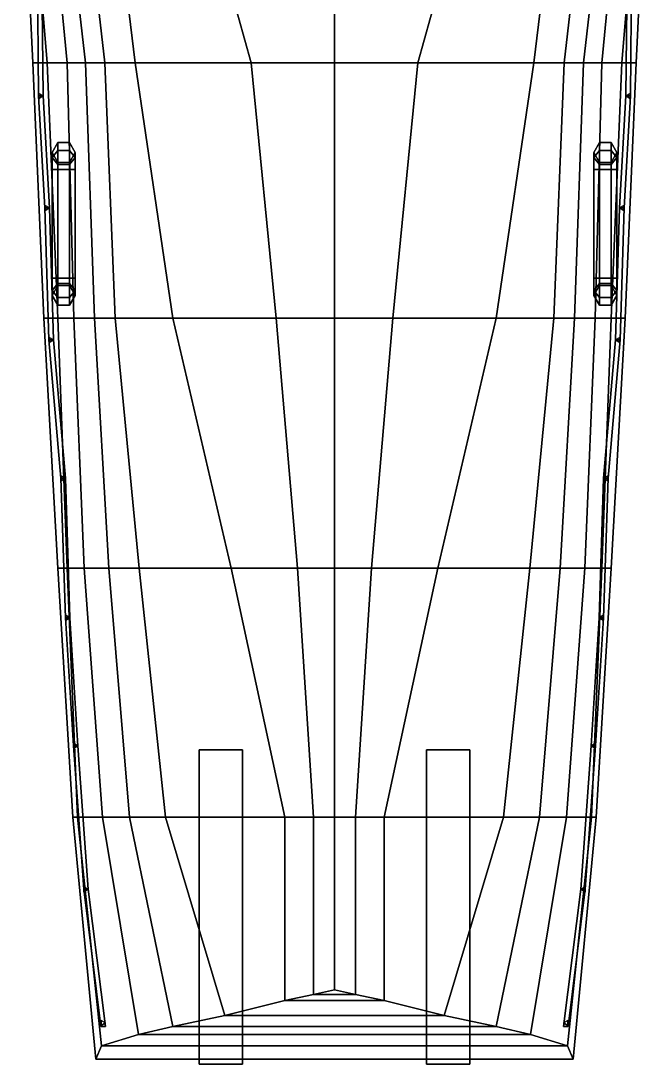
# Model space of a CAD drawing. Header units: millimetres. Extents: x -30 to 5.9, y -44.5 to 49.
# Drawn here: x -5.49 to 5.49, y -44.52 to -26.27 of the extents above; entities that cross this region are included whole.
import ezdxf

# ---------------------------------------------------------------- set-up
doc = ezdxf.new("R2010")
doc.units = ezdxf.units.MM
for name, color, linetype in [('boats', 1, 'Continuous'), ('r2', 6, 'Continuous'), ('railings', 6, 'Continuous')]:
    doc.layers.add(name, color=color, linetype=linetype)

msp = doc.modelspace()

# ---------------------------------------------------------------- linework, layer by layer
for points in [[(-5.28, -27, 2.45), (-5.49, -22.63, 2.35), (-5.39, -22.63, 1.24), (-5.03, -27, 0.64)], [(5.28, -27, 2.45), (5.49, -22.63, 2.35), (-5.49, -22.63, 2.35), (-5.28, -27, 2.45)], [(-5.03, -27, 0.64), (-5.39, -22.63, 1.24), (-5.1, -22.63, -0.25), (-4.68, -27, -0.12)], [(-4.68, -27, -0.12), (-5.1, -22.63, -0.25), (-4.86, -22.63, -0.81), (-4.36, -27, -0.64)], [(-4.36, -27, -0.64), (-4.86, -22.63, -0.81), (-4.52, -22.63, -1.27), (-4.02, -27, -1.05)], [(-4.02, -27, -1.05), (-4.52, -22.63, -1.27), (-4.02, -22.63, -1.77), (-3.49, -27, -1.51)], [(-4.02, -22.63, -1.77), (-2.68, -22.63, -2.6), (-1.46, -27, -2.6), (-3.49, -27, -1.51)], [(-1.46, -27, -2.6), (-2.68, -22.63, -2.6), (0, -22.63, -3.64), (0, -27, -3.64)], [(2.68, -22.63, -2.6), (1.46, -27, -2.6), (0, -27, -3.64), (0, -22.63, -3.64)], [(3.49, -27, -1.51), (1.46, -27, -2.6), (2.68, -22.63, -2.6), (4.02, -22.63, -1.77)], [(4.52, -22.63, -1.27), (4.02, -27, -1.05), (3.49, -27, -1.51), (4.02, -22.63, -1.77)], [(4.86, -22.63, -0.81), (4.36, -27, -0.64), (4.02, -27, -1.05), (4.52, -22.63, -1.27)], [(5.1, -22.63, -0.25), (4.68, -27, -0.12), (4.36, -27, -0.64), (4.86, -22.63, -0.81)], [(5.39, -22.63, 1.24), (5.03, -27, 0.64), (4.68, -27, -0.12), (5.1, -22.63, -0.25)], [(5.49, -22.63, 2.35), (5.28, -27, 2.45), (5.03, -27, 0.64), (5.39, -22.63, 1.24)], [(-5.09, -31.47, 2.55), (-5.28, -27, 2.45), (-5.03, -27, 0.64), (-4.84, -31.47, 1.24)], [(5.09, -31.47, 2.55), (5.28, -27, 2.45), (-5.28, -27, 2.45), (-5.09, -31.47, 2.55)], [(-4.84, -31.47, 1.24), (-5.03, -27, 0.64), (-4.68, -27, -0.12), (-4.56, -31.47, 0.52)], [(-4.56, -31.47, 0.52), (-4.68, -27, -0.12), (-4.36, -27, -0.64), (-4.2, -31.47, -0.04)], [(-4.2, -31.47, -0.04), (-4.36, -27, -0.64), (-4.02, -27, -1.05), (-3.84, -31.47, -0.59)], [(-3.84, -31.47, -0.59), (-4.02, -27, -1.05), (-3.49, -27, -1.51), (-2.83, -31.47, -1.27)], [(-3.49, -27, -1.51), (-1.46, -27, -2.6), (-1.02, -31.47, -2.46), (-2.83, -31.47, -1.27)], [(-1.02, -31.47, -2.46), (-1.46, -27, -2.6), (0, -27, -3.64), (0, -31.47, -3.52)], [(1.46, -27, -2.6), (1.02, -31.47, -2.46), (0, -31.47, -3.52), (0, -27, -3.64)], [(2.83, -31.47, -1.27), (1.02, -31.47, -2.46), (1.46, -27, -2.6), (3.49, -27, -1.51)], [(4.02, -27, -1.05), (3.84, -31.47, -0.59), (2.83, -31.47, -1.27), (3.49, -27, -1.51)], [(4.36, -27, -0.64), (4.2, -31.47, -0.04), (3.84, -31.47, -0.59), (4.02, -27, -1.05)], [(4.68, -27, -0.12), (4.56, -31.47, 0.52), (4.2, -31.47, -0.04), (4.36, -27, -0.64)], [(5.03, -27, 0.64), (4.84, -31.47, 1.24), (4.56, -31.47, 0.52), (4.68, -27, -0.12)], [(5.28, -27, 2.45), (5.09, -31.47, 2.55), (4.84, -31.47, 1.24), (5.03, -27, 0.64)], [(-4.84, -35.84, 2.75), (-5.09, -31.47, 2.55), (-4.84, -31.47, 1.24), (-4.68, -35.84, 1.84)], [(4.84, -35.84, 2.75), (5.09, -31.47, 2.55), (-5.09, -31.47, 2.55), (-4.84, -35.84, 2.75)], [(-4.68, -35.84, 1.84), (-4.84, -31.47, 1.24), (-4.56, -31.47, 0.52), (-4.38, -35.84, 1.13)], [(-4.38, -35.84, 1.13), (-4.56, -31.47, 0.52), (-4.2, -31.47, -0.04), (-3.95, -35.84, 0.46)], [(-3.95, -35.84, 0.46), (-4.2, -31.47, -0.04), (-3.84, -31.47, -0.59), (-3.42, -35.84, -0.2)], [(-3.42, -35.84, -0.2), (-3.84, -31.47, -0.59), (-2.83, -31.47, -1.27), (-1.81, -35.84, -1.27)], [(-2.83, -31.47, -1.27), (-1.02, -31.47, -2.46), (-0.65, -35.84, -2.22), (-1.81, -35.84, -1.27)], [(-0.65, -35.84, -2.22), (-1.02, -31.47, -2.46), (0, -31.47, -3.52), (0, -35.84, -3.52)], [(1.02, -31.47, -2.46), (0.65, -35.84, -2.22), (0, -35.84, -3.52), (0, -31.47, -3.52)], [(1.81, -35.84, -1.27), (0.65, -35.84, -2.22), (1.02, -31.47, -2.46), (2.83, -31.47, -1.27)], [(3.84, -31.47, -0.59), (3.42, -35.84, -0.2), (1.81, -35.84, -1.27), (2.83, -31.47, -1.27)], [(4.2, -31.47, -0.04), (3.95, -35.84, 0.46), (3.42, -35.84, -0.2), (3.84, -31.47, -0.59)], [(4.56, -31.47, 0.52), (4.38, -35.84, 1.13), (3.95, -35.84, 0.46), (4.2, -31.47, -0.04)], [(4.84, -31.47, 1.24), (4.68, -35.84, 1.84), (4.38, -35.84, 1.13), (4.56, -31.47, 0.52)], [(5.09, -31.47, 2.55), (4.84, -35.84, 2.75), (4.68, -35.84, 1.84), (4.84, -31.47, 1.24)], [(-4.58, -40.2, 3.057), (-4.84, -35.84, 2.75), (-4.68, -35.84, 1.84), (-4.5, -40.2, 2.32)], [(4.58, -40.2, 3.057), (4.84, -35.84, 2.75), (-4.84, -35.84, 2.75), (-4.58, -40.2, 3.057)], [(-4.5, -40.2, 2.32), (-4.68, -35.84, 1.84), (-4.38, -35.84, 1.13), (-4.06, -40.2, 1.52)], [(-4.06, -40.2, 1.52), (-4.38, -35.84, 1.13), (-3.95, -35.84, 0.46), (-3.59, -40.2, 0.86)], [(-3.59, -40.2, 0.86), (-3.95, -35.84, 0.46), (-3.42, -35.84, -0.2), (-2.96, -40.2, 0.09)], [(-2.96, -40.2, 0.09), (-3.42, -35.84, -0.2), (-1.81, -35.84, -1.27), (-0.87, -40.2, -1.27)], [(-1.81, -35.84, -1.27), (-0.65, -35.84, -2.22), (-0.37, -40.2, -1.88), (-0.87, -40.2, -1.27)], [(-0.37, -40.2, -1.88), (-0.65, -35.84, -2.22), (0, -35.84, -3.52), (0, -40.2, -3.19)], [(0.65, -35.84, -2.22), (0.37, -40.2, -1.88), (0, -40.2, -3.19), (0, -35.84, -3.52)], [(0.87, -40.2, -1.27), (0.37, -40.2, -1.88), (0.65, -35.84, -2.22), (1.81, -35.84, -1.27)], [(3.42, -35.84, -0.2), (2.96, -40.2, 0.09), (0.87, -40.2, -1.27), (1.81, -35.84, -1.27)], [(3.95, -35.84, 0.46), (3.59, -40.2, 0.86), (2.96, -40.2, 0.09), (3.42, -35.84, -0.2)], [(4.38, -35.84, 1.13), (4.06, -40.2, 1.52), (3.59, -40.2, 0.86), (3.95, -35.84, 0.46)], [(4.68, -35.84, 1.84), (4.5, -40.2, 2.32), (4.06, -40.2, 1.52), (4.38, -35.84, 1.13)], [(4.84, -35.84, 2.75), (4.58, -40.2, 3.057), (4.5, -40.2, 2.32), (4.68, -35.84, 1.84)], [(-2.37, -39.02, 4.72), (-2.37, -39.02, 3.72), (-2.37, -44.52, 3.33), (-2.37, -44.52, 4.23)], [(-1.61, -39.02, 4.72), (-1.61, -39.02, 3.72), (-2.37, -39.02, 3.72), (-2.37, -39.02, 4.72)], [(-1.61, -44.52, 4.23), (-1.61, -39.02, 4.72), (-2.37, -39.02, 4.72), (-2.37, -44.52, 4.23)], [(-2.37, -44.52, 3.33), (-2.37, -39.02, 3.72), (-1.61, -39.02, 3.72), (-1.61, -44.52, 3.33)], [(-1.61, -44.52, 3.33), (-1.61, -39.02, 3.72), (-1.61, -39.02, 4.72), (-1.61, -44.52, 4.23)], [(2.37, -44.52, 4.23), (2.37, -39.02, 4.72), (1.61, -39.02, 4.72), (1.61, -44.52, 4.23)], [(1.61, -44.52, 3.33), (1.61, -39.02, 3.72), (2.37, -39.02, 3.72), (2.37, -44.52, 3.33)], [(2.37, -39.02, 4.72), (2.37, -39.02, 3.72), (1.61, -39.02, 3.72), (1.61, -39.02, 4.72)], [(1.61, -39.02, 4.72), (1.61, -39.02, 3.72), (1.61, -44.52, 3.33), (1.61, -44.52, 4.23)], [(2.37, -44.52, 3.33), (2.37, -39.02, 3.72), (2.37, -39.02, 4.72), (2.37, -44.52, 4.23)], [(-4.18, -44.431, 3.209), (-4.58, -40.2, 3.057), (-4.5, -40.2, 2.32), (-4.08, -44.197, 2.46)], [(4.18, -44.431, 3.209), (4.58, -40.2, 3.057), (-4.58, -40.2, 3.057), (-4.18, -44.431, 3.209)], [(-4.08, -44.197, 2.46), (-4.5, -40.2, 2.32), (-4.06, -40.2, 1.52), (-3.43, -44.002, 1.52)], [(-3.43, -44.002, 1.52), (-4.06, -40.2, 1.52), (-3.59, -40.2, 0.86), (-2.83, -43.859, 0.86)], [(-2.83, -43.859, 0.86), (-3.59, -40.2, 0.86), (-2.96, -40.2, 0.09), (-1.92, -43.671, 0.09)], [(-1.92, -43.671, 0.09), (-2.96, -40.2, 0.09), (-0.87, -40.2, -1.27), (-0.87, -43.404, -0.62)], [(-0.87, -40.2, -1.27), (-0.37, -40.2, -1.88), (-0.37, -43.303, -0.91), (-0.87, -43.404, -0.62)], [(-0.37, -43.303, -0.91), (-0.37, -40.2, -1.88), (0, -40.2, -3.19), (0, -43.222, -1.11)], [(0.37, -40.2, -1.88), (0.37, -43.303, -0.91), (0, -43.222, -1.11), (0, -40.2, -3.19)], [(0.87, -43.404, -0.62), (0.37, -43.303, -0.91), (0.37, -40.2, -1.88), (0.87, -40.2, -1.27)], [(2.96, -40.2, 0.09), (1.92, -43.671, 0.09), (0.87, -43.404, -0.62), (0.87, -40.2, -1.27)], [(3.59, -40.2, 0.86), (2.83, -43.859, 0.86), (1.92, -43.671, 0.09), (2.96, -40.2, 0.09)], [(4.06, -40.2, 1.52), (3.43, -44.002, 1.52), (2.83, -43.859, 0.86), (3.59, -40.2, 0.86)], [(4.5, -40.2, 2.32), (4.08, -44.197, 2.46), (3.43, -44.002, 1.52), (4.06, -40.2, 1.52)], [(4.58, -40.2, 3.057), (4.18, -44.431, 3.209), (4.08, -44.197, 2.46), (4.5, -40.2, 2.32)], [(0, -43.222, -1.11), (0.37, -43.303, -0.91), (-0.37, -43.303, -0.91), (0, -43.222, -1.11)], [(0.87, -43.404, -0.62), (1.92, -43.671, 0.09), (-1.92, -43.671, 0.09), (-0.87, -43.404, -0.62)], [(0.37, -43.303, -0.91), (0.87, -43.404, -0.62), (-0.87, -43.404, -0.62), (-0.37, -43.303, -0.91)], [(1.92, -43.671, 0.09), (2.83, -43.859, 0.86), (-2.83, -43.859, 0.86), (-1.92, -43.671, 0.09)], [(2.83, -43.859, 0.86), (3.43, -44.002, 1.52), (-3.43, -44.002, 1.52), (-2.83, -43.859, 0.86)], [(3.43, -44.002, 1.52), (4.08, -44.197, 2.46), (-4.08, -44.197, 2.46), (-3.43, -44.002, 1.52)], [(4.08, -44.197, 2.46), (4.18, -44.431, 3.209), (-4.18, -44.431, 3.209), (-4.08, -44.197, 2.46)], [(-2.37, -44.52, 4.23), (-2.37, -44.52, 3.33), (-1.61, -44.52, 3.33), (-1.61, -44.52, 4.23)], [(1.61, -44.52, 4.23), (1.61, -44.52, 3.33), (2.37, -44.52, 3.33), (2.37, -44.52, 4.23)]]:
    msp.add_3dface(points)
at = {"layer": 'boats'}
for points in [[(-4.84, -28.535, 3.175), (-4.94, -28.658, 3.298), (-4.94, -28.57, 3.51), (-4.84, -28.397, 3.51)], [(-4.94, -28.57, 3.88), (-4.84, -28.397, 3.88), (-4.84, -28.397, 3.51), (-4.94, -28.57, 3.51)], [(-4.84, -28.397, 3.88), (-4.94, -28.57, 3.88), (-4.94, -28.658, 4.092), (-4.84, -28.535, 4.215)], [(-4.64, -28.535, 3.175), (-4.84, -28.535, 3.175), (-4.84, -28.397, 3.51), (-4.64, -28.397, 3.51)], [(-4.84, -28.397, 3.88), (-4.64, -28.397, 3.88), (-4.64, -28.397, 3.51), (-4.84, -28.397, 3.51)], [(-4.64, -28.397, 3.88), (-4.84, -28.397, 3.88), (-4.84, -28.535, 4.215), (-4.64, -28.535, 4.215)], [(-4.54, -28.658, 3.298), (-4.64, -28.535, 3.175), (-4.64, -28.397, 3.51), (-4.54, -28.57, 3.51)], [(-4.64, -28.397, 3.88), (-4.54, -28.57, 3.88), (-4.54, -28.57, 3.51), (-4.64, -28.397, 3.51)], [(-4.54, -28.57, 3.88), (-4.64, -28.397, 3.88), (-4.64, -28.535, 4.215), (-4.54, -28.658, 4.092)], [(4.54, -28.57, 3.51), (4.64, -28.397, 3.51), (4.64, -28.535, 3.175), (4.54, -28.658, 3.298)], [(4.54, -28.658, 4.092), (4.64, -28.535, 4.215), (4.64, -28.397, 3.88), (4.54, -28.57, 3.88)], [(4.54, -28.57, 3.88), (4.64, -28.397, 3.88), (4.64, -28.397, 3.51), (4.54, -28.57, 3.51)], [(4.64, -28.397, 3.51), (4.84, -28.397, 3.51), (4.84, -28.535, 3.175), (4.64, -28.535, 3.175)], [(4.64, -28.535, 4.215), (4.84, -28.535, 4.215), (4.84, -28.397, 3.88), (4.64, -28.397, 3.88)], [(4.64, -28.397, 3.88), (4.84, -28.397, 3.88), (4.84, -28.397, 3.51), (4.64, -28.397, 3.51)], [(4.84, -28.397, 3.51), (4.94, -28.57, 3.51), (4.94, -28.658, 3.298), (4.84, -28.535, 3.175)], [(4.84, -28.535, 4.215), (4.94, -28.658, 4.092), (4.94, -28.57, 3.88), (4.84, -28.397, 3.88)], [(4.84, -28.397, 3.88), (4.94, -28.57, 3.88), (4.94, -28.57, 3.51), (4.84, -28.397, 3.51)], [(-4.84, -28.87, 3.037), (-4.94, -28.87, 3.21), (-4.94, -28.658, 3.298), (-4.84, -28.535, 3.175)], [(-4.84, -28.535, 4.215), (-4.94, -28.658, 4.092), (-4.94, -28.87, 4.18), (-4.84, -28.87, 4.353)], [(-4.94, -28.658, 3.298), (-4.84, -28.78, 3.42), (-4.84, -28.743, 3.51), (-4.94, -28.57, 3.51)], [(-4.84, -28.743, 3.88), (-4.94, -28.57, 3.88), (-4.94, -28.57, 3.51), (-4.84, -28.743, 3.51)], [(-4.94, -28.57, 3.88), (-4.84, -28.743, 3.88), (-4.84, -28.78, 3.97), (-4.94, -28.658, 4.092)], [(-4.64, -28.87, 3.037), (-4.84, -28.87, 3.037), (-4.84, -28.535, 3.175), (-4.64, -28.535, 3.175)], [(-4.64, -28.535, 4.215), (-4.84, -28.535, 4.215), (-4.84, -28.87, 4.353), (-4.64, -28.87, 4.353)], [(-4.54, -28.87, 3.21), (-4.64, -28.87, 3.037), (-4.64, -28.535, 3.175), (-4.54, -28.658, 3.298)], [(-4.54, -28.658, 4.092), (-4.64, -28.535, 4.215), (-4.64, -28.87, 4.353), (-4.54, -28.87, 4.18)], [(-4.64, -28.78, 3.42), (-4.54, -28.658, 3.298), (-4.54, -28.57, 3.51), (-4.64, -28.743, 3.51)], [(-4.54, -28.57, 3.88), (-4.64, -28.743, 3.88), (-4.64, -28.743, 3.51), (-4.54, -28.57, 3.51)], [(-4.64, -28.743, 3.88), (-4.54, -28.57, 3.88), (-4.54, -28.658, 4.092), (-4.64, -28.78, 3.97)], [(4.54, -28.658, 3.298), (4.64, -28.535, 3.175), (4.64, -28.87, 3.037), (4.54, -28.87, 3.21)], [(4.54, -28.87, 4.18), (4.64, -28.87, 4.353), (4.64, -28.535, 4.215), (4.54, -28.658, 4.092)], [(4.64, -28.743, 3.51), (4.54, -28.57, 3.51), (4.54, -28.658, 3.298), (4.64, -28.78, 3.42)], [(4.64, -28.78, 3.97), (4.54, -28.658, 4.092), (4.54, -28.57, 3.88), (4.64, -28.743, 3.88)], [(4.64, -28.743, 3.88), (4.54, -28.57, 3.88), (4.54, -28.57, 3.51), (4.64, -28.743, 3.51)], [(4.64, -28.535, 3.175), (4.84, -28.535, 3.175), (4.84, -28.87, 3.037), (4.64, -28.87, 3.037)], [(4.64, -28.87, 4.353), (4.84, -28.87, 4.353), (4.84, -28.535, 4.215), (4.64, -28.535, 4.215)], [(4.84, -28.535, 3.175), (4.94, -28.658, 3.298), (4.94, -28.87, 3.21), (4.84, -28.87, 3.037)], [(4.84, -28.87, 4.353), (4.94, -28.87, 4.18), (4.94, -28.658, 4.092), (4.84, -28.535, 4.215)], [(4.94, -28.57, 3.51), (4.84, -28.743, 3.51), (4.84, -28.78, 3.42), (4.94, -28.658, 3.298)], [(4.94, -28.658, 4.092), (4.84, -28.78, 3.97), (4.84, -28.743, 3.88), (4.94, -28.57, 3.88)], [(4.94, -28.57, 3.88), (4.84, -28.743, 3.88), (4.84, -28.743, 3.51), (4.94, -28.57, 3.51)], [(-4.94, -28.87, 3.21), (-4.84, -28.87, 3.383), (-4.84, -28.78, 3.42), (-4.94, -28.658, 3.298)], [(-4.94, -28.658, 4.092), (-4.84, -28.78, 3.97), (-4.84, -28.87, 4.007), (-4.94, -28.87, 4.18)], [(-4.64, -28.743, 3.88), (-4.84, -28.743, 3.88), (-4.84, -28.743, 3.51), (-4.64, -28.743, 3.51)], [(-4.84, -28.743, 3.88), (-4.64, -28.743, 3.88), (-4.64, -28.78, 3.97), (-4.84, -28.78, 3.97)], [(-4.84, -28.78, 3.42), (-4.64, -28.78, 3.42), (-4.64, -28.743, 3.51), (-4.84, -28.743, 3.51)], [(-4.84, -28.87, 3.383), (-4.64, -28.87, 3.383), (-4.64, -28.78, 3.42), (-4.84, -28.78, 3.42)], [(-4.84, -28.78, 3.97), (-4.64, -28.78, 3.97), (-4.64, -28.87, 4.007), (-4.84, -28.87, 4.007)], [(-4.64, -28.87, 3.383), (-4.54, -28.87, 3.21), (-4.54, -28.658, 3.298), (-4.64, -28.78, 3.42)], [(-4.64, -28.78, 3.97), (-4.54, -28.658, 4.092), (-4.54, -28.87, 4.18), (-4.64, -28.87, 4.007)], [(-4.64, -28.743, 3.51), (-4.64, -28.743, 3.88), (-4.64, -28.78, 3.97), (-4.64, -28.78, 3.42)], [(-4.64, -28.78, 3.42), (-4.64, -28.78, 3.97), (-4.64, -28.743, 3.88), (-4.64, -28.743, 3.51)], [(-4.64, -28.87, 3.383), (-4.64, -28.87, 4.007), (-4.64, -28.78, 3.97), (-4.64, -28.78, 3.42)], [(-4.64, -28.78, 3.42), (-4.64, -28.78, 3.97), (-4.64, -28.87, 4.007), (-4.64, -28.87, 3.383)], [(4.64, -28.78, 3.42), (4.54, -28.658, 3.298), (4.54, -28.87, 3.21), (4.64, -28.87, 3.383)], [(4.64, -28.87, 4.007), (4.54, -28.87, 4.18), (4.54, -28.658, 4.092), (4.64, -28.78, 3.97)], [(4.84, -28.743, 3.51), (4.64, -28.743, 3.51), (4.64, -28.78, 3.42), (4.84, -28.78, 3.42)], [(4.84, -28.78, 3.97), (4.64, -28.78, 3.97), (4.64, -28.743, 3.88), (4.84, -28.743, 3.88)], [(4.84, -28.743, 3.88), (4.64, -28.743, 3.88), (4.64, -28.743, 3.51), (4.84, -28.743, 3.51)], [(4.64, -28.743, 3.51), (4.64, -28.743, 3.88), (4.64, -28.78, 3.97), (4.64, -28.78, 3.42)], [(4.64, -28.78, 3.42), (4.64, -28.78, 3.97), (4.64, -28.743, 3.88), (4.64, -28.743, 3.51)], [(4.84, -28.78, 3.42), (4.64, -28.78, 3.42), (4.64, -28.87, 3.383), (4.84, -28.87, 3.383)], [(4.84, -28.87, 4.007), (4.64, -28.87, 4.007), (4.64, -28.78, 3.97), (4.84, -28.78, 3.97)], [(4.64, -28.78, 3.42), (4.64, -28.78, 3.97), (4.64, -28.87, 4.007), (4.64, -28.87, 3.383)], [(4.64, -28.87, 3.383), (4.64, -28.87, 4.007), (4.64, -28.78, 3.97), (4.64, -28.78, 3.42)], [(4.94, -28.658, 3.298), (4.84, -28.78, 3.42), (4.84, -28.87, 3.383), (4.94, -28.87, 3.21)], [(4.94, -28.87, 4.18), (4.84, -28.87, 4.007), (4.84, -28.78, 3.97), (4.94, -28.658, 4.092)], [(-4.84, -28.87, 3.383), (-4.94, -28.87, 3.21), (-4.94, -30.77, 3.21), (-4.84, -30.77, 3.383)], [(-4.94, -28.87, 3.21), (-4.84, -28.87, 3.037), (-4.84, -30.77, 3.037), (-4.94, -30.77, 3.21)], [(-4.94, -28.87, 4.18), (-4.84, -28.87, 4.007), (-4.84, -30.77, 4.007), (-4.94, -30.77, 4.18)], [(-4.84, -28.87, 4.353), (-4.94, -28.87, 4.18), (-4.94, -30.77, 4.18), (-4.84, -30.77, 4.353)], [(-4.64, -28.87, 3.383), (-4.84, -28.87, 3.383), (-4.84, -30.77, 3.383), (-4.64, -30.77, 3.383)], [(-4.84, -28.87, 3.037), (-4.64, -28.87, 3.037), (-4.64, -30.77, 3.037), (-4.84, -30.77, 3.037)], [(-4.84, -28.87, 4.007), (-4.64, -28.87, 4.007), (-4.64, -30.77, 4.007), (-4.84, -30.77, 4.007)], [(-4.64, -28.87, 4.353), (-4.84, -28.87, 4.353), (-4.84, -30.77, 4.353), (-4.64, -30.77, 4.353)], [(-4.64, -28.87, 3.383), (-4.64, -28.87, 4.007), (-4.64, -30.77, 4.007), (-4.64, -30.77, 3.383)], [(-4.64, -30.77, 3.383), (-4.64, -30.77, 4.007), (-4.64, -28.87, 4.007), (-4.64, -28.87, 3.383)], [(-4.54, -28.87, 3.21), (-4.64, -28.87, 3.383), (-4.64, -30.77, 3.383), (-4.54, -30.77, 3.21)], [(-4.64, -28.87, 3.037), (-4.54, -28.87, 3.21), (-4.54, -30.77, 3.21), (-4.64, -30.77, 3.037)], [(-4.64, -28.87, 4.007), (-4.54, -28.87, 4.18), (-4.54, -30.77, 4.18), (-4.64, -30.77, 4.007)], [(-4.54, -28.87, 4.18), (-4.64, -28.87, 4.353), (-4.64, -30.77, 4.353), (-4.54, -30.77, 4.18)], [(4.54, -30.77, 4.18), (4.64, -30.77, 4.353), (4.64, -28.87, 4.353), (4.54, -28.87, 4.18)], [(4.64, -30.77, 4.007), (4.54, -30.77, 4.18), (4.54, -28.87, 4.18), (4.64, -28.87, 4.007)], [(4.64, -30.77, 3.037), (4.54, -30.77, 3.21), (4.54, -28.87, 3.21), (4.64, -28.87, 3.037)], [(4.54, -30.77, 3.21), (4.64, -30.77, 3.383), (4.64, -28.87, 3.383), (4.54, -28.87, 3.21)], [(4.64, -30.77, 4.353), (4.84, -30.77, 4.353), (4.84, -28.87, 4.353), (4.64, -28.87, 4.353)], [(4.84, -30.77, 4.007), (4.64, -30.77, 4.007), (4.64, -28.87, 4.007), (4.84, -28.87, 4.007)], [(4.84, -30.77, 3.037), (4.64, -30.77, 3.037), (4.64, -28.87, 3.037), (4.84, -28.87, 3.037)], [(4.64, -30.77, 3.383), (4.84, -30.77, 3.383), (4.84, -28.87, 3.383), (4.64, -28.87, 3.383)], [(4.64, -28.87, 3.383), (4.64, -28.87, 4.007), (4.64, -30.77, 4.007), (4.64, -30.77, 3.383)], [(4.64, -30.77, 3.383), (4.64, -30.77, 4.007), (4.64, -28.87, 4.007), (4.64, -28.87, 3.383)], [(4.84, -30.77, 4.353), (4.94, -30.77, 4.18), (4.94, -28.87, 4.18), (4.84, -28.87, 4.353)], [(4.94, -30.77, 4.18), (4.84, -30.77, 4.007), (4.84, -28.87, 4.007), (4.94, -28.87, 4.18)], [(4.94, -30.77, 3.21), (4.84, -30.77, 3.037), (4.84, -28.87, 3.037), (4.94, -28.87, 3.21)], [(4.84, -30.77, 3.383), (4.94, -30.77, 3.21), (4.94, -28.87, 3.21), (4.84, -28.87, 3.383)], [(-4.94, -30.982, 3.298), (-4.84, -30.86, 3.42), (-4.84, -30.77, 3.383), (-4.94, -30.77, 3.21)], [(-4.84, -31.105, 3.175), (-4.94, -30.982, 3.298), (-4.94, -30.77, 3.21), (-4.84, -30.77, 3.037)], [(-4.84, -30.77, 4.353), (-4.94, -30.77, 4.18), (-4.94, -30.982, 4.092), (-4.84, -31.105, 4.215)], [(-4.94, -30.77, 4.18), (-4.84, -30.77, 4.007), (-4.84, -30.86, 3.97), (-4.94, -30.982, 4.092)], [(-4.84, -30.86, 3.42), (-4.64, -30.86, 3.42), (-4.64, -30.77, 3.383), (-4.84, -30.77, 3.383)], [(-4.64, -31.105, 3.175), (-4.84, -31.105, 3.175), (-4.84, -30.77, 3.037), (-4.64, -30.77, 3.037)], [(-4.64, -30.77, 4.353), (-4.84, -30.77, 4.353), (-4.84, -31.105, 4.215), (-4.64, -31.105, 4.215)], [(-4.84, -30.77, 4.007), (-4.64, -30.77, 4.007), (-4.64, -30.86, 3.97), (-4.84, -30.86, 3.97)], [(-4.64, -30.77, 3.383), (-4.64, -30.77, 4.007), (-4.64, -30.86, 3.97), (-4.64, -30.86, 3.42)], [(-4.64, -30.86, 3.42), (-4.64, -30.86, 3.97), (-4.64, -30.77, 4.007), (-4.64, -30.77, 3.383)], [(-4.64, -30.86, 3.42), (-4.54, -30.982, 3.298), (-4.54, -30.77, 3.21), (-4.64, -30.77, 3.383)], [(-4.54, -30.982, 3.298), (-4.64, -31.105, 3.175), (-4.64, -30.77, 3.037), (-4.54, -30.77, 3.21)], [(-4.54, -30.77, 4.18), (-4.64, -30.77, 4.353), (-4.64, -31.105, 4.215), (-4.54, -30.982, 4.092)], [(-4.64, -30.77, 4.007), (-4.54, -30.77, 4.18), (-4.54, -30.982, 4.092), (-4.64, -30.86, 3.97)], [(4.64, -30.77, 3.383), (4.54, -30.77, 3.21), (4.54, -30.982, 3.298), (4.64, -30.86, 3.42)], [(4.54, -30.77, 3.21), (4.64, -30.77, 3.037), (4.64, -31.105, 3.175), (4.54, -30.982, 3.298)], [(4.64, -30.86, 3.97), (4.54, -30.982, 4.092), (4.54, -30.77, 4.18), (4.64, -30.77, 4.007)], [(4.54, -30.982, 4.092), (4.64, -31.105, 4.215), (4.64, -30.77, 4.353), (4.54, -30.77, 4.18)], [(4.84, -30.77, 3.383), (4.64, -30.77, 3.383), (4.64, -30.86, 3.42), (4.84, -30.86, 3.42)], [(4.64, -30.77, 3.037), (4.84, -30.77, 3.037), (4.84, -31.105, 3.175), (4.64, -31.105, 3.175)], [(4.84, -30.86, 3.97), (4.64, -30.86, 3.97), (4.64, -30.77, 4.007), (4.84, -30.77, 4.007)], [(4.64, -31.105, 4.215), (4.84, -31.105, 4.215), (4.84, -30.77, 4.353), (4.64, -30.77, 4.353)], [(4.64, -30.86, 3.42), (4.64, -30.86, 3.97), (4.64, -30.77, 4.007), (4.64, -30.77, 3.383)], [(4.64, -30.77, 3.383), (4.64, -30.77, 4.007), (4.64, -30.86, 3.97), (4.64, -30.86, 3.42)], [(4.94, -30.77, 3.21), (4.84, -30.77, 3.383), (4.84, -30.86, 3.42), (4.94, -30.982, 3.298)], [(4.84, -30.77, 3.037), (4.94, -30.77, 3.21), (4.94, -30.982, 3.298), (4.84, -31.105, 3.175)], [(4.94, -30.982, 4.092), (4.84, -30.86, 3.97), (4.84, -30.77, 4.007), (4.94, -30.77, 4.18)], [(4.84, -31.105, 4.215), (4.94, -30.982, 4.092), (4.94, -30.77, 4.18), (4.84, -30.77, 4.353)], [(-4.94, -31.07, 3.51), (-4.84, -30.897, 3.51), (-4.84, -30.86, 3.42), (-4.94, -30.982, 3.298)], [(-4.94, -30.982, 4.092), (-4.84, -30.86, 3.97), (-4.84, -30.897, 3.88), (-4.94, -31.07, 3.88)], [(-4.94, -31.07, 3.88), (-4.84, -30.897, 3.88), (-4.84, -30.897, 3.51), (-4.94, -31.07, 3.51)], [(-4.84, -31.243, 3.51), (-4.94, -31.07, 3.51), (-4.94, -30.982, 3.298), (-4.84, -31.105, 3.175)], [(-4.84, -31.105, 4.215), (-4.94, -30.982, 4.092), (-4.94, -31.07, 3.88), (-4.84, -31.243, 3.88)], [(-4.84, -30.86, 3.97), (-4.64, -30.86, 3.97), (-4.64, -30.897, 3.88), (-4.84, -30.897, 3.88)], [(-4.84, -30.897, 3.51), (-4.64, -30.897, 3.51), (-4.64, -30.86, 3.42), (-4.84, -30.86, 3.42)], [(-4.84, -30.897, 3.88), (-4.64, -30.897, 3.88), (-4.64, -30.897, 3.51), (-4.84, -30.897, 3.51)], [(-4.64, -30.897, 3.51), (-4.54, -31.07, 3.51), (-4.54, -30.982, 3.298), (-4.64, -30.86, 3.42)], [(-4.64, -30.86, 3.42), (-4.64, -30.86, 3.97), (-4.64, -30.897, 3.88), (-4.64, -30.897, 3.51)], [(-4.64, -30.897, 3.51), (-4.64, -30.897, 3.88), (-4.64, -30.86, 3.97), (-4.64, -30.86, 3.42)], [(-4.64, -30.86, 3.97), (-4.54, -30.982, 4.092), (-4.54, -31.07, 3.88), (-4.64, -30.897, 3.88)], [(-4.64, -30.897, 3.88), (-4.54, -31.07, 3.88), (-4.54, -31.07, 3.51), (-4.64, -30.897, 3.51)], [(-4.54, -31.07, 3.51), (-4.64, -31.243, 3.51), (-4.64, -31.105, 3.175), (-4.54, -30.982, 3.298)], [(-4.54, -30.982, 4.092), (-4.64, -31.105, 4.215), (-4.64, -31.243, 3.88), (-4.54, -31.07, 3.88)], [(4.64, -30.86, 3.42), (4.54, -30.982, 3.298), (4.54, -31.07, 3.51), (4.64, -30.897, 3.51)], [(4.64, -30.897, 3.88), (4.54, -31.07, 3.88), (4.54, -30.982, 4.092), (4.64, -30.86, 3.97)], [(4.54, -31.07, 3.88), (4.64, -30.897, 3.88), (4.64, -30.897, 3.51), (4.54, -31.07, 3.51)], [(4.54, -30.982, 3.298), (4.64, -31.105, 3.175), (4.64, -31.243, 3.51), (4.54, -31.07, 3.51)], [(4.54, -31.07, 3.88), (4.64, -31.243, 3.88), (4.64, -31.105, 4.215), (4.54, -30.982, 4.092)], [(4.84, -30.86, 3.42), (4.64, -30.86, 3.42), (4.64, -30.897, 3.51), (4.84, -30.897, 3.51)], [(4.84, -30.897, 3.88), (4.64, -30.897, 3.88), (4.64, -30.86, 3.97), (4.84, -30.86, 3.97)], [(4.64, -30.86, 3.42), (4.64, -30.86, 3.97), (4.64, -30.897, 3.88), (4.64, -30.897, 3.51)], [(4.64, -30.897, 3.51), (4.64, -30.897, 3.88), (4.64, -30.86, 3.97), (4.64, -30.86, 3.42)], [(4.64, -30.897, 3.88), (4.84, -30.897, 3.88), (4.84, -30.897, 3.51), (4.64, -30.897, 3.51)], [(4.94, -30.982, 3.298), (4.84, -30.86, 3.42), (4.84, -30.897, 3.51), (4.94, -31.07, 3.51)], [(4.94, -31.07, 3.88), (4.84, -30.897, 3.88), (4.84, -30.86, 3.97), (4.94, -30.982, 4.092)], [(4.84, -30.897, 3.88), (4.94, -31.07, 3.88), (4.94, -31.07, 3.51), (4.84, -30.897, 3.51)], [(4.84, -31.105, 3.175), (4.94, -30.982, 3.298), (4.94, -31.07, 3.51), (4.84, -31.243, 3.51)], [(4.84, -31.243, 3.88), (4.94, -31.07, 3.88), (4.94, -30.982, 4.092), (4.84, -31.105, 4.215)], [(-4.84, -31.243, 3.88), (-4.94, -31.07, 3.88), (-4.94, -31.07, 3.51), (-4.84, -31.243, 3.51)], [(-4.64, -31.243, 3.51), (-4.84, -31.243, 3.51), (-4.84, -31.105, 3.175), (-4.64, -31.105, 3.175)], [(-4.64, -31.105, 4.215), (-4.84, -31.105, 4.215), (-4.84, -31.243, 3.88), (-4.64, -31.243, 3.88)], [(-4.54, -31.07, 3.88), (-4.64, -31.243, 3.88), (-4.64, -31.243, 3.51), (-4.54, -31.07, 3.51)], [(4.64, -31.243, 3.88), (4.54, -31.07, 3.88), (4.54, -31.07, 3.51), (4.64, -31.243, 3.51)], [(4.64, -31.105, 3.175), (4.84, -31.105, 3.175), (4.84, -31.243, 3.51), (4.64, -31.243, 3.51)], [(4.64, -31.243, 3.88), (4.84, -31.243, 3.88), (4.84, -31.105, 4.215), (4.64, -31.105, 4.215)], [(4.94, -31.07, 3.88), (4.84, -31.243, 3.88), (4.84, -31.243, 3.51), (4.94, -31.07, 3.51)], [(-4.64, -31.243, 3.88), (-4.84, -31.243, 3.88), (-4.84, -31.243, 3.51), (-4.64, -31.243, 3.51)], [(4.84, -31.243, 3.88), (4.64, -31.243, 3.88), (4.64, -31.243, 3.51), (4.84, -31.243, 3.51)]]:
    msp.add_3dface(points, dxfattribs=at)
at = {"layer": 'r2'}
for points in [[(-5.1, -27.58, 3.74), (-5.12, -25.46, 3.69), (-5.2, -25.46, 3.69), (-5.18, -27.58, 3.74)], [(-5.18, -27.58, 3.74), (-5.2, -25.46, 3.69), (-5.12, -25.46, 3.69), (-5.1, -27.58, 3.74)], [(-5.175, -27.537, 2.46), (-5.1, -27.58, 2.46), (-5.1, -27.58, 3.74), (-5.175, -27.537, 3.74)], [(-5.175, -27.623, 2.46), (-5.175, -27.537, 2.46), (-5.175, -27.537, 3.74), (-5.175, -27.623, 3.74)], [(-5.07, -29.54, 3.78), (-5.18, -27.58, 3.74), (-5.1, -27.58, 3.74), (-4.99, -29.54, 3.78)], [(-4.99, -29.54, 3.78), (-5.1, -27.58, 3.74), (-5.18, -27.58, 3.74), (-5.07, -29.54, 3.78)], [(-5.1, -27.58, 2.46), (-5.175, -27.623, 2.46), (-5.175, -27.623, 3.74), (-5.1, -27.58, 3.74)], [(-4.92, -31.85, 3.84), (-4.99, -29.54, 3.78), (-5.07, -29.54, 3.78), (-5, -31.85, 3.84)], [(-5, -31.85, 3.84), (-5.07, -29.54, 3.78), (-4.99, -29.54, 3.78), (-4.92, -31.85, 3.84)], [(-5.065, -29.497, 2.5), (-4.99, -29.54, 2.5), (-4.99, -29.54, 3.78), (-5.065, -29.497, 3.78)], [(-5.065, -29.583, 2.5), (-5.065, -29.497, 2.5), (-5.065, -29.497, 3.78), (-5.065, -29.583, 3.78)], [(-4.99, -29.54, 2.5), (-5.065, -29.583, 2.5), (-5.065, -29.583, 3.78), (-4.99, -29.54, 3.78)], [(-4.79, -34.27, 3.95), (-5, -31.85, 3.84), (-4.92, -31.85, 3.84), (-4.71, -34.27, 3.95)], [(-4.71, -34.27, 3.95), (-4.92, -31.85, 3.84), (-5, -31.85, 3.84), (-4.79, -34.27, 3.95)], [(-4.995, -31.807, 2.56), (-4.92, -31.85, 2.56), (-4.92, -31.85, 3.84), (-4.995, -31.807, 3.84)], [(-4.995, -31.893, 2.56), (-4.995, -31.807, 2.56), (-4.995, -31.807, 3.84), (-4.995, -31.893, 3.84)], [(-4.92, -31.85, 2.56), (-4.995, -31.893, 2.56), (-4.995, -31.893, 3.84), (-4.92, -31.85, 3.84)], [(-4.71, -36.71, 4.08), (-4.79, -34.27, 3.95), (-4.71, -34.27, 3.95), (-4.63, -36.71, 4.08)], [(-4.63, -36.71, 4.08), (-4.71, -34.27, 3.95), (-4.79, -34.27, 3.95), (-4.71, -36.71, 4.08)], [(-4.785, -34.227, 2.67), (-4.71, -34.27, 2.67), (-4.71, -34.27, 3.95), (-4.785, -34.227, 3.95)], [(-4.785, -34.313, 2.67), (-4.785, -34.227, 2.67), (-4.785, -34.227, 3.95), (-4.785, -34.313, 3.95)], [(-4.71, -34.27, 2.67), (-4.785, -34.313, 2.67), (-4.785, -34.313, 3.95), (-4.71, -34.27, 3.95)], [(-4.705, -36.667, 2.8), (-4.63, -36.71, 2.8), (-4.63, -36.71, 4.08), (-4.705, -36.667, 4.08)], [(-4.705, -36.753, 2.8), (-4.705, -36.667, 2.8), (-4.705, -36.667, 4.08), (-4.705, -36.753, 4.08)], [(-4.57, -38.95, 4.24), (-4.71, -36.71, 4.08), (-4.63, -36.71, 4.08), (-4.49, -38.95, 4.24)], [(-4.49, -38.95, 4.24), (-4.63, -36.71, 4.08), (-4.71, -36.71, 4.08), (-4.57, -38.95, 4.24)], [(-4.63, -36.71, 2.8), (-4.705, -36.753, 2.8), (-4.705, -36.753, 4.08), (-4.63, -36.71, 4.08)], [(-4.39, -41.46, 4.38), (-4.57, -38.95, 4.24), (-4.49, -38.95, 4.24), (-4.31, -41.46, 4.38)], [(-4.31, -41.46, 4.38), (-4.49, -38.95, 4.24), (-4.57, -38.95, 4.24), (-4.39, -41.46, 4.38)], [(-4.565, -38.907, 2.96), (-4.49, -38.95, 2.96), (-4.49, -38.95, 4.24), (-4.565, -38.907, 4.24)], [(-4.565, -38.993, 2.96), (-4.565, -38.907, 2.96), (-4.565, -38.907, 4.24), (-4.565, -38.993, 4.24)], [(-4.49, -38.95, 2.96), (-4.565, -38.993, 2.96), (-4.565, -38.993, 4.24), (-4.49, -38.95, 4.24)], [(-4.385, -41.417, 3.1), (-4.31, -41.46, 3.1), (-4.31, -41.46, 4.38), (-4.385, -41.417, 4.38)], [(-4.385, -41.503, 3.1), (-4.385, -41.417, 3.1), (-4.385, -41.417, 4.38), (-4.385, -41.503, 4.38)], [(-4.09, -43.86, 4.46), (-4.39, -41.46, 4.38), (-4.31, -41.46, 4.38), (-4.01, -43.86, 4.46)], [(-4.01, -43.86, 4.46), (-4.31, -41.46, 4.38), (-4.39, -41.46, 4.38), (-4.09, -43.86, 4.46)], [(-4.31, -41.46, 3.1), (-4.385, -41.503, 3.1), (-4.385, -41.503, 4.38), (-4.31, -41.46, 4.38)], [(-4.085, -43.843, 3.18), (-4.085, -43.757, 3.18), (-4.085, -43.757, 4.46), (-4.085, -43.843, 4.46)], [(-4.085, -43.757, 3.18), (-4.01, -43.8, 3.18), (-4.01, -43.8, 4.46), (-4.085, -43.757, 4.46)], [(-4.01, -43.8, 3.18), (-4.085, -43.843, 3.18), (-4.085, -43.843, 4.46), (-4.01, -43.8, 4.46)]]:
    msp.add_3dface(points, dxfattribs=at)
at = {"layer": 'railings'}
for points in [[(5.18, -27.58, 3.74), (5.2, -25.46, 3.69), (5.12, -25.46, 3.69), (5.1, -27.58, 3.74)], [(5.1, -27.58, 3.74), (5.12, -25.46, 3.69), (5.2, -25.46, 3.69), (5.18, -27.58, 3.74)], [(5.175, -27.537, 2.46), (5.1, -27.58, 2.46), (5.1, -27.58, 3.74), (5.175, -27.537, 3.74)], [(5.175, -27.623, 2.46), (5.175, -27.537, 2.46), (5.175, -27.537, 3.74), (5.175, -27.623, 3.74)], [(4.99, -29.54, 3.78), (5.1, -27.58, 3.74), (5.18, -27.58, 3.74), (5.07, -29.54, 3.78)], [(5.07, -29.54, 3.78), (5.18, -27.58, 3.74), (5.1, -27.58, 3.74), (4.99, -29.54, 3.78)], [(5.1, -27.58, 2.46), (5.175, -27.623, 2.46), (5.175, -27.623, 3.74), (5.1, -27.58, 3.74)], [(5, -31.85, 3.84), (5.07, -29.54, 3.78), (4.99, -29.54, 3.78), (4.92, -31.85, 3.84)], [(4.92, -31.85, 3.84), (4.99, -29.54, 3.78), (5.07, -29.54, 3.78), (5, -31.85, 3.84)], [(5.065, -29.497, 2.5), (4.99, -29.54, 2.5), (4.99, -29.54, 3.78), (5.065, -29.497, 3.78)], [(4.99, -29.54, 2.5), (5.065, -29.583, 2.5), (5.065, -29.583, 3.78), (4.99, -29.54, 3.78)], [(5.065, -29.583, 2.5), (5.065, -29.497, 2.5), (5.065, -29.497, 3.78), (5.065, -29.583, 3.78)], [(4.71, -34.27, 3.95), (4.92, -31.85, 3.84), (5, -31.85, 3.84), (4.79, -34.27, 3.95)], [(4.79, -34.27, 3.95), (5, -31.85, 3.84), (4.92, -31.85, 3.84), (4.71, -34.27, 3.95)], [(4.995, -31.807, 2.56), (4.92, -31.85, 2.56), (4.92, -31.85, 3.84), (4.995, -31.807, 3.84)], [(4.92, -31.85, 2.56), (4.995, -31.893, 2.56), (4.995, -31.893, 3.84), (4.92, -31.85, 3.84)], [(4.995, -31.893, 2.56), (4.995, -31.807, 2.56), (4.995, -31.807, 3.84), (4.995, -31.893, 3.84)], [(4.71, -36.71, 4.08), (4.79, -34.27, 3.95), (4.71, -34.27, 3.95), (4.63, -36.71, 4.08)], [(4.63, -36.71, 4.08), (4.71, -34.27, 3.95), (4.79, -34.27, 3.95), (4.71, -36.71, 4.08)], [(4.785, -34.227, 2.67), (4.71, -34.27, 2.67), (4.71, -34.27, 3.95), (4.785, -34.227, 3.95)], [(4.71, -34.27, 2.67), (4.785, -34.313, 2.67), (4.785, -34.313, 3.95), (4.71, -34.27, 3.95)], [(4.785, -34.313, 2.67), (4.785, -34.227, 2.67), (4.785, -34.227, 3.95), (4.785, -34.313, 3.95)], [(4.705, -36.667, 2.8), (4.63, -36.71, 2.8), (4.63, -36.71, 4.08), (4.705, -36.667, 4.08)], [(4.705, -36.753, 2.8), (4.705, -36.667, 2.8), (4.705, -36.667, 4.08), (4.705, -36.753, 4.08)], [(4.49, -38.95, 4.24), (4.63, -36.71, 4.08), (4.71, -36.71, 4.08), (4.57, -38.95, 4.24)], [(4.57, -38.95, 4.24), (4.71, -36.71, 4.08), (4.63, -36.71, 4.08), (4.49, -38.95, 4.24)], [(4.63, -36.71, 2.8), (4.705, -36.753, 2.8), (4.705, -36.753, 4.08), (4.63, -36.71, 4.08)], [(4.39, -41.46, 4.38), (4.57, -38.95, 4.24), (4.49, -38.95, 4.24), (4.31, -41.46, 4.38)], [(4.31, -41.46, 4.38), (4.49, -38.95, 4.24), (4.57, -38.95, 4.24), (4.39, -41.46, 4.38)], [(4.565, -38.907, 2.96), (4.49, -38.95, 2.96), (4.49, -38.95, 4.24), (4.565, -38.907, 4.24)], [(4.49, -38.95, 2.96), (4.565, -38.993, 2.96), (4.565, -38.993, 4.24), (4.49, -38.95, 4.24)], [(4.565, -38.993, 2.96), (4.565, -38.907, 2.96), (4.565, -38.907, 4.24), (4.565, -38.993, 4.24)], [(4.385, -41.417, 3.1), (4.31, -41.46, 3.1), (4.31, -41.46, 4.38), (4.385, -41.417, 4.38)], [(4.385, -41.503, 3.1), (4.385, -41.417, 3.1), (4.385, -41.417, 4.38), (4.385, -41.503, 4.38)], [(4.09, -43.86, 4.46), (4.39, -41.46, 4.38), (4.31, -41.46, 4.38), (4.01, -43.86, 4.46)], [(4.01, -43.86, 4.46), (4.31, -41.46, 4.38), (4.39, -41.46, 4.38), (4.09, -43.86, 4.46)], [(4.31, -41.46, 3.1), (4.385, -41.503, 3.1), (4.385, -41.503, 4.38), (4.31, -41.46, 4.38)], [(4.085, -43.757, 3.18), (4.01, -43.8, 3.18), (4.01, -43.8, 4.46), (4.085, -43.757, 4.46)], [(4.01, -43.8, 3.18), (4.085, -43.843, 3.18), (4.085, -43.843, 4.46), (4.01, -43.8, 4.46)], [(4.085, -43.843, 3.18), (4.085, -43.757, 3.18), (4.085, -43.757, 4.46), (4.085, -43.843, 4.46)]]:
    msp.add_3dface(points, dxfattribs=at)

doc.saveas('drawing.dxf')
